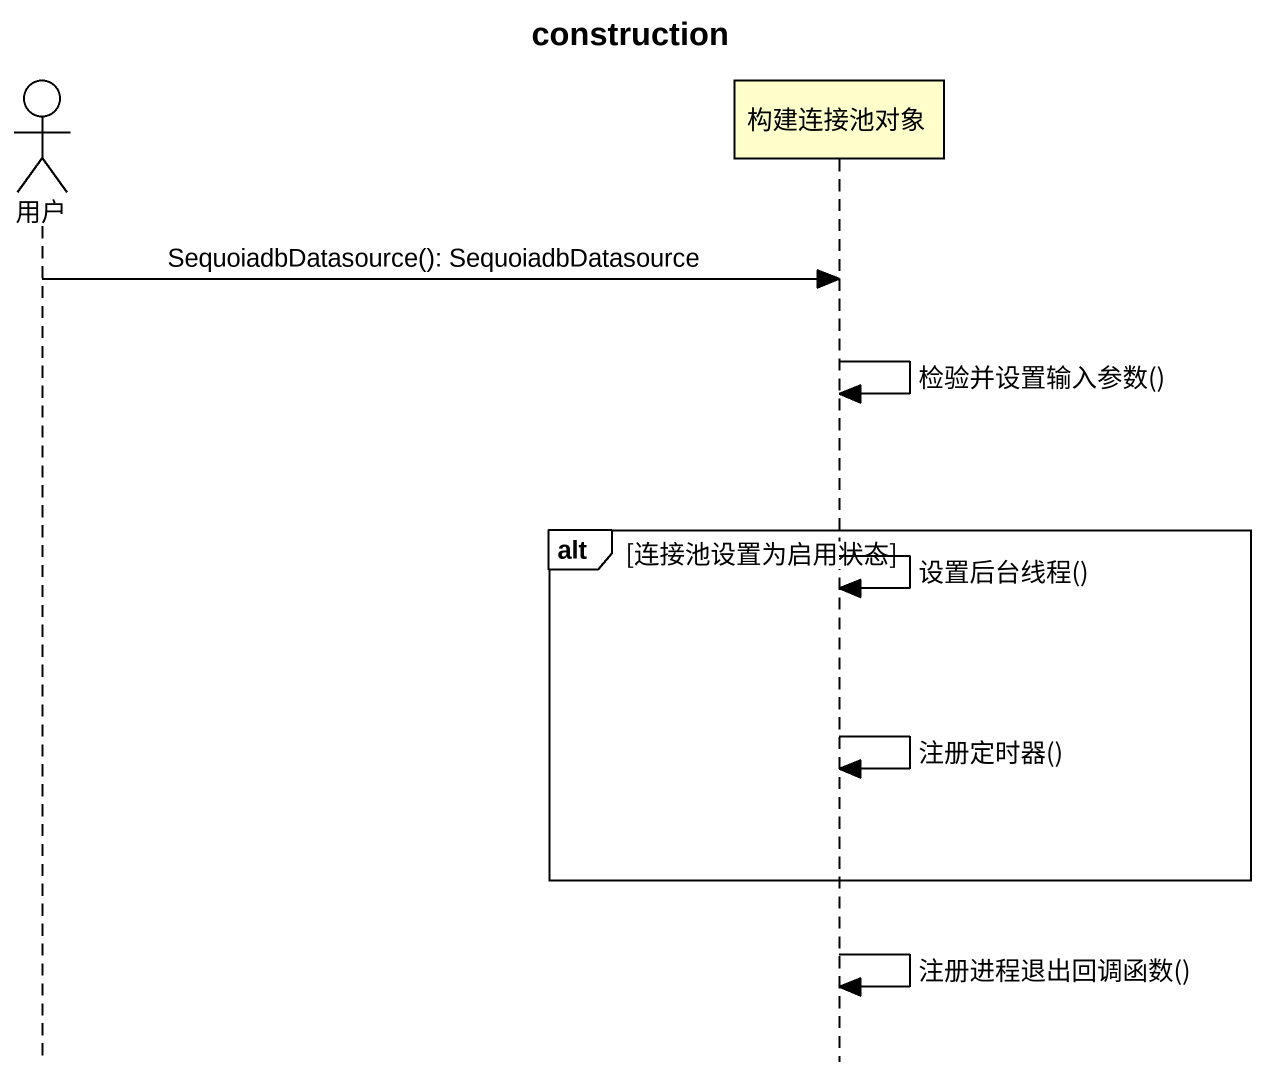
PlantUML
@startuml
title construction
hide footbox
actor 用户
participant 构建连接池对象

用户 -> 构建连接池对象 : SequoiadbDatasource(): SequoiadbDatasource
构建连接池对象 -> 构建连接池对象 : 检验并设置输入参数()
alt 连接池设置为启用状态
  构建连接池对象 -> 构建连接池对象 : 设置后台线程()
  构建连接池对象 -> 构建连接池对象 : 注册定时器()
end
构建连接池对象 -> 构建连接池对象 : 注册进程退出回调函数()
@enduml
